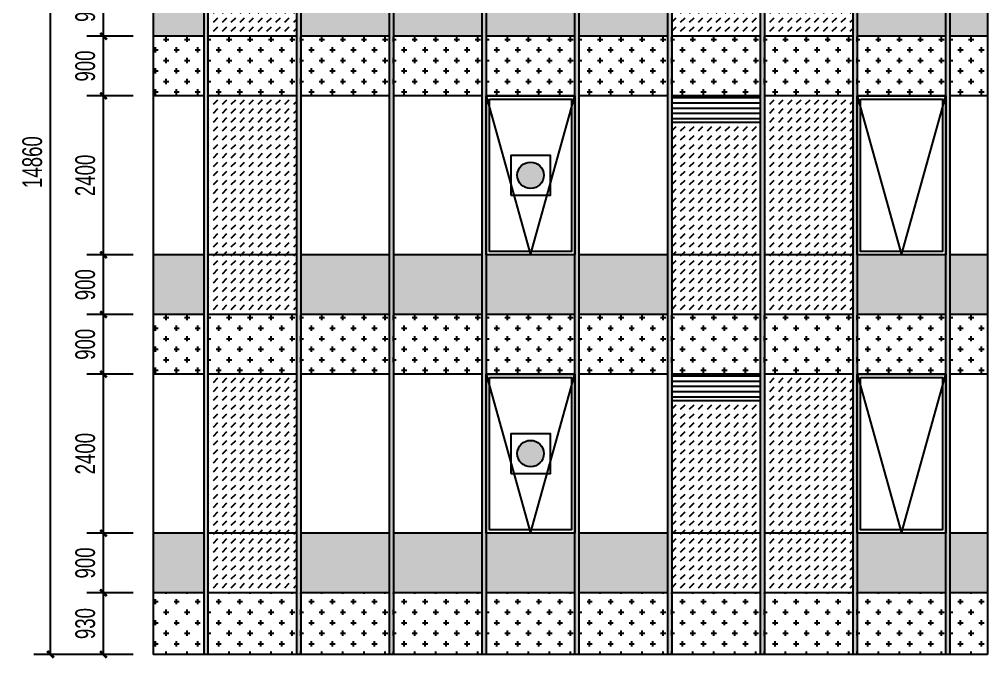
# Model space of a CAD drawing. Extents: x -3 to 440502, y -49243 to 59402.
# Drawn here: x 409580 to 424197, y 40764 to 50412 of the extents above; entities that cross this region are included whole.
import ezdxf

# ---------------------------------------------------------------- set-up
doc = ezdxf.new("R2010")
doc.units = 0
doc.header["$LTSCALE"] = 1000
doc.header["$MEASUREMENT"] = 0
for name, color, linetype in [('01-标注_尺寸', 124, 'Continuous'), ('05-填充_156', 156, 'Continuous'), ('05-填充_18', 18, 'Continuous'), ('05-填充_天正', 26, 'Continuous'), ('A-C_窗', 140, 'Continuous'), ('A-SE-MAT', 9, 'Continuous'), ('D_铝板', 181, 'Continuous'), ('E-立面', 255, 'Continuous')]:
    doc.layers.add(name, color=color, linetype=linetype)
doc.styles.add('_TCH_DIM_T3', font='ros.shx', dxfattribs={"width": 0.705882, "bigfont": 'jd.shx'})
doc.dimstyles.new('_TCH_ARCH&&100', dxfattribs={"dimtxt": 297.5, "dimasz": 100, "dimexe": 250, "dimexo": 300, "dimgap": 126.25, "dimtad": 1, "dimdec": 0, "dimzin": 0, "dimdsep": 46, "dimtxsty": '_TCH_DIM_T3', "dimblk": 'ARCHTICK', "dimcen": 0.09, "dimclrt": 7, "dimazin": 2, "dimtfac": 1, "dimtdec": 0, "dimtix": 1, "dimtmove": 2, "dimatfit": 3, "dimfxl": 0, "dimtolj": 1, "dimtzin": 0, "dimarcsym": 0})
pattern_1 = [(360, (431281.58, 75913.96), (158.75, 158.75), [79.375, -238.125]), (90, (431321.27, 75874.27), (-158.75, 158.75), [79.375, -238.125])]
pattern_2 = [(45, (431281.58, 75913.96), (4e-14, 134.70384), [95.25, -95.25])]
pattern_3 = [(360, (432681.58, 75913.96), (158.75, 158.75), [79.375, -238.125]), (90, (432721.27, 75874.27), (-158.75, 158.75), [79.375, -238.125])]
pattern_4 = [(360, (435481.58, 75913.96), (158.75, 158.75), [79.375, -238.125]), (90, (435521.27, 75874.27), (-158.75, 158.75), [79.375, -238.125])]
pattern_5 = [(360, (436881.58, 75913.96), (158.75, 158.75), [79.375, -238.125]), (90, (436921.27, 75874.27), (-158.75, 158.75), [79.375, -238.125])]
pattern_6 = [(360, (438281.58, 75913.96), (158.75, 158.75), [79.375, -238.125]), (90, (438321.27, 75874.27), (-158.75, 158.75), [79.375, -238.125])]
pattern_7 = [(360, (439681.58, 75913.96), (158.75, 158.75), [79.375, -238.125]), (90, (439721.27, 75874.27), (-158.75, 158.75), [79.375, -238.125])]
pattern_8 = [(360, (441081.58, 75913.96), (158.75, 158.75), [79.375, -238.125]), (90, (441121.27, 75874.27), (-158.75, 158.75), [79.375, -238.125])]
pattern_9 = [(360, (442481.58, 75913.96), (158.75, 158.75), [79.375, -238.125]), (90, (442521.27, 75874.27), (-158.75, 158.75), [79.375, -238.125])]
pattern_10 = [(360, (431281.58, 80113.96), (158.75, 158.75), [79.375, -238.125]), (90, (431321.27, 80074.27), (-158.75, 158.75), [79.375, -238.125])]
pattern_11 = [(45, (431281.58, 80113.96), (4e-14, 134.70384), [95.25, -95.25])]
pattern_12 = [(45, (431281.58, 84313.96), (4e-14, 134.70384), [95.25, -95.25])]

# ---------------------------------------------------------------- blocks, each defined once
blk = doc.blocks.new('A$C2DDF4F07')
at = {"layer": 'A-C_窗'}
for points in [[(0, 2400), (1340, 2400), (1340, 0), (0, 0)], [(50, 2350), (1290, 2350), (1290, 50), (50, 50)]]:
    blk.add_lwpolyline(points, close=True, dxfattribs=at)
blk.add_lwpolyline([(0, 2400), (670, 0), (1340, 2400)], dxfattribs=at)
blk = doc.blocks.new('*U26')
at = {"layer": '05-填充_18'}
h = blk.add_hatch(color=256, dxfattribs=at)
h.dxf.hatch_style = 1
h.paths.add_polyline_path([(60, -14550), (0, -14550), (0, 310), (60, 310)])
blk.add_lwpolyline([(60, -14550), (0, -14550), (0, 310), (60, 310)], close=True)
blk = doc.blocks.new('消防救援窗口标志')
at = {"layer": 'A-SE-MAT'}
h = blk.add_hatch(color=1, dxfattribs=at)
h.dxf.hatch_style = 1
edge = h.paths.add_edge_path()
edge.add_arc((1413360, -341824), 200, 0, 360)
at = {"layer": 'A-SE-MAT', "color": 1}
blk.add_lwpolyline([(1413060, -342124), (1413660, -342124), (1413660, -341524), (1413060, -341524)], close=True, dxfattribs=at)
blk.add_circle((1413360, -341824), 200, dxfattribs=at)
blk = doc.blocks.new('_ArchTick')
at = {"color": 0, "linetype": 'ByBlock', "const_width": 0.4}
blk.add_lwpolyline([(-0.5, -0.5), (0.5, 0.5)], dxfattribs=at)
blk = doc.blocks.new('*D900')
at = {"layer": '01-标注_尺寸', "color": 0, "lineweight": -2, "transparency": 16777216}
for p, q in [((411297, 41758), (410600, 41758)), ((410850, 40828), (410850, 41758)), ((411297, 40828), (410600, 40828))]:
    blk.add_line(p, q, dxfattribs=at)
at = {"layer": 'Defpoints', "color": 0, "transparency": 16777216}
for p in [(410850, 41758), (411597, 41758), (411597, 40828)]:
    blk.add_point(p, dxfattribs=at)
at = {"layer": '01-标注_尺寸', "color": 0, "lineweight": -2, "transparency": 16777216, "xscale": 100, "yscale": 100, "zscale": 100}
for p, rotation in [((410850, 41758), 90), ((410850, 40828), 270)]:
    blk.add_blockref('_ArchTick', p, dxfattribs=dict(at, rotation=rotation))
at = {"layer": '01-标注_尺寸', "color": 7, "transparency": 16777216, "insert": (410575, 41293), "char_height": 297.5, "attachment_point": 5, "rotation": 90, "style": '_TCH_DIM_T3'}
blk.add_mtext('\\A1;930', dxfattribs=at)
blk = doc.blocks.new('*D901')
at = {"layer": '01-标注_尺寸', "color": 0, "lineweight": -2, "transparency": 16777216}
for p, q in [((411297, 42658), (410600, 42658)), ((410850, 41758), (410850, 42658)), ((411297, 41758), (410600, 41758))]:
    blk.add_line(p, q, dxfattribs=at)
at = {"layer": 'Defpoints', "color": 0, "transparency": 16777216}
for p in [(410850, 42658), (411597, 42658), (411597, 41758)]:
    blk.add_point(p, dxfattribs=at)
at = {"layer": '01-标注_尺寸', "color": 0, "lineweight": -2, "transparency": 16777216, "xscale": 100, "yscale": 100, "zscale": 100}
for p, rotation in [((410850, 42658), 90), ((410850, 41758), 270)]:
    blk.add_blockref('_ArchTick', p, dxfattribs=dict(at, rotation=rotation))
at = {"layer": '01-标注_尺寸', "color": 7, "transparency": 16777216, "insert": (410575, 42208), "char_height": 297.5, "attachment_point": 5, "rotation": 90, "style": '_TCH_DIM_T3'}
blk.add_mtext('\\A1;900', dxfattribs=at)
blk = doc.blocks.new('*D902')
at = {"layer": '01-标注_尺寸', "color": 0, "lineweight": -2, "transparency": 16777216}
for p, q in [((411297, 45058), (410600, 45058)), ((410850, 42658), (410850, 45058)), ((411297, 42658), (410600, 42658))]:
    blk.add_line(p, q, dxfattribs=at)
at = {"layer": 'Defpoints', "color": 0, "transparency": 16777216}
for p in [(410850, 45058), (411597, 45058), (411597, 42658)]:
    blk.add_point(p, dxfattribs=at)
at = {"layer": '01-标注_尺寸', "color": 0, "lineweight": -2, "transparency": 16777216, "xscale": 100, "yscale": 100, "zscale": 100}
for p, rotation in [((410850, 45058), 90), ((410850, 42658), 270)]:
    blk.add_blockref('_ArchTick', p, dxfattribs=dict(at, rotation=rotation))
at = {"layer": '01-标注_尺寸', "color": 7, "transparency": 16777216, "insert": (410575, 43858), "char_height": 297.5, "attachment_point": 5, "rotation": 90, "style": '_TCH_DIM_T3'}
blk.add_mtext('\\A1;2400', dxfattribs=at)
blk = doc.blocks.new('*D903')
at = {"layer": '01-标注_尺寸', "color": 0, "lineweight": -2, "transparency": 16777216}
for p, q in [((411297, 45958), (410600, 45958)), ((410850, 45058), (410850, 45958)), ((411297, 45058), (410600, 45058))]:
    blk.add_line(p, q, dxfattribs=at)
at = {"layer": 'Defpoints', "color": 0, "transparency": 16777216}
for p in [(410850, 45958), (411597, 45958), (411597, 45058)]:
    blk.add_point(p, dxfattribs=at)
at = {"layer": '01-标注_尺寸', "color": 0, "lineweight": -2, "transparency": 16777216, "xscale": 100, "yscale": 100, "zscale": 100}
for p, rotation in [((410850, 45958), 90), ((410850, 45058), 270)]:
    blk.add_blockref('_ArchTick', p, dxfattribs=dict(at, rotation=rotation))
at = {"layer": '01-标注_尺寸', "color": 7, "transparency": 16777216, "insert": (410575, 45508), "char_height": 297.5, "attachment_point": 5, "rotation": 90, "style": '_TCH_DIM_T3'}
blk.add_mtext('\\A1;900', dxfattribs=at)
blk = doc.blocks.new('*D904')
at = {"layer": '01-标注_尺寸', "color": 0, "lineweight": -2, "transparency": 16777216}
for p, q in [((411297, 46858), (410600, 46858)), ((410850, 45958), (410850, 46858)), ((411297, 45958), (410600, 45958))]:
    blk.add_line(p, q, dxfattribs=at)
at = {"layer": 'Defpoints', "color": 0, "transparency": 16777216}
for p in [(410850, 46858), (411597, 46858), (411597, 45958)]:
    blk.add_point(p, dxfattribs=at)
at = {"layer": '01-标注_尺寸', "color": 0, "lineweight": -2, "transparency": 16777216, "xscale": 100, "yscale": 100, "zscale": 100}
for p, rotation in [((410850, 46858), 90), ((410850, 45958), 270)]:
    blk.add_blockref('_ArchTick', p, dxfattribs=dict(at, rotation=rotation))
at = {"layer": '01-标注_尺寸', "color": 7, "transparency": 16777216, "insert": (410575, 46408), "char_height": 297.5, "attachment_point": 5, "rotation": 90, "style": '_TCH_DIM_T3'}
blk.add_mtext('\\A1;900', dxfattribs=at)
blk = doc.blocks.new('*D905')
at = {"layer": '01-标注_尺寸', "color": 0, "lineweight": -2, "transparency": 16777216}
for p, q in [((411297, 49258), (410600, 49258)), ((410850, 46858), (410850, 49258)), ((411297, 46858), (410600, 46858))]:
    blk.add_line(p, q, dxfattribs=at)
at = {"layer": 'Defpoints', "color": 0, "transparency": 16777216}
for p in [(410850, 49258), (411597, 49258), (411597, 46858)]:
    blk.add_point(p, dxfattribs=at)
at = {"layer": '01-标注_尺寸', "color": 0, "lineweight": -2, "transparency": 16777216, "xscale": 100, "yscale": 100, "zscale": 100}
for p, rotation in [((410850, 49258), 90), ((410850, 46858), 270)]:
    blk.add_blockref('_ArchTick', p, dxfattribs=dict(at, rotation=rotation))
at = {"layer": '01-标注_尺寸', "color": 7, "transparency": 16777216, "insert": (410575, 48058), "char_height": 297.5, "attachment_point": 5, "rotation": 90, "style": '_TCH_DIM_T3'}
blk.add_mtext('\\A1;2400', dxfattribs=at)
blk = doc.blocks.new('*D906')
at = {"layer": '01-标注_尺寸', "color": 0, "lineweight": -2, "transparency": 16777216}
for p, q in [((411297, 50158), (410600, 50158)), ((410850, 49258), (410850, 50158)), ((411297, 49258), (410600, 49258))]:
    blk.add_line(p, q, dxfattribs=at)
at = {"layer": 'Defpoints', "color": 0, "transparency": 16777216}
for p in [(410850, 50158), (411597, 50158), (411597, 49258)]:
    blk.add_point(p, dxfattribs=at)
at = {"layer": '01-标注_尺寸', "color": 0, "lineweight": -2, "transparency": 16777216, "xscale": 100, "yscale": 100, "zscale": 100}
for p, rotation in [((410850, 50158), 90), ((410850, 49258), 270)]:
    blk.add_blockref('_ArchTick', p, dxfattribs=dict(at, rotation=rotation))
at = {"layer": '01-标注_尺寸', "color": 7, "transparency": 16777216, "insert": (410575, 49708), "char_height": 297.5, "attachment_point": 5, "rotation": 90, "style": '_TCH_DIM_T3'}
blk.add_mtext('\\A1;900', dxfattribs=at)
blk = doc.blocks.new('*D907')
at = {"layer": '01-标注_尺寸', "color": 0, "lineweight": -2, "transparency": 16777216}
for p, q in [((411297, 51058), (410600, 51058)), ((410850, 50158), (410850, 51058)), ((411297, 50158), (410600, 50158))]:
    blk.add_line(p, q, dxfattribs=at)
at = {"layer": 'Defpoints', "color": 0, "transparency": 16777216}
for p in [(410850, 51058), (411597, 51058), (411597, 50158)]:
    blk.add_point(p, dxfattribs=at)
at = {"layer": '01-标注_尺寸', "color": 0, "lineweight": -2, "transparency": 16777216, "xscale": 100, "yscale": 100, "zscale": 100}
for p, rotation in [((410850, 51058), 90), ((410850, 50158), 270)]:
    blk.add_blockref('_ArchTick', p, dxfattribs=dict(at, rotation=rotation))
at = {"layer": '01-标注_尺寸', "color": 7, "transparency": 16777216, "insert": (410575, 50608), "char_height": 297.5, "attachment_point": 5, "rotation": 90, "style": '_TCH_DIM_T3'}
blk.add_mtext('\\A1;900', dxfattribs=at)
blk = doc.blocks.new('*D912')
at = {"layer": '01-标注_尺寸', "color": 0, "lineweight": -2, "transparency": 16777216}
for p, q in [((411190, 55688), (409800, 55688)), ((410050, 40828), (410050, 55688)), ((411190, 40828), (409800, 40828))]:
    blk.add_line(p, q, dxfattribs=at)
at = {"layer": 'Defpoints', "color": 0, "transparency": 16777216}
for p in [(410050, 55688), (411490, 55688), (411490, 40828)]:
    blk.add_point(p, dxfattribs=at)
at = {"layer": '01-标注_尺寸', "color": 0, "lineweight": -2, "transparency": 16777216, "xscale": 100, "yscale": 100, "zscale": 100}
for p, rotation in [((410050, 55688), 90), ((410050, 40828), 270)]:
    blk.add_blockref('_ArchTick', p, dxfattribs=dict(at, rotation=rotation))
at = {"layer": '01-标注_尺寸', "color": 7, "transparency": 16777216, "insert": (409775, 48258), "char_height": 297.5, "attachment_point": 5, "rotation": 90, "style": '_TCH_DIM_T3'}
blk.add_mtext('\\A1;14860', dxfattribs=at)

msp = doc.modelspace()

# ---------------------------------------------------------------- hatches: boundary and pattern name
at = {"layer": '05-填充_156'}
h = msp.add_hatch(dxfattribs=at)
h.set_pattern_fill('DASH', color=256, scale=100, angle=135)
h.set_pattern_definition([(45, (422881.58, 84313.96), (4e-14, 134.70384), [95.25, -95.25])])
h.paths.add_polyline_path([(413767.3, 53458.2), (412427.3, 53458.2), (412427.3, 50158.2), (413767.3, 50158.2)])
h = msp.add_hatch(dxfattribs=at)
h.set_pattern_fill('DASH', color=256, scale=100, angle=135)
h.set_pattern_definition(pattern_12)
h.paths.add_polyline_path([(422167.3, 53458.2), (420827.3, 53458.2), (420827.3, 50158.2), (422167.3, 50158.2)])
h = msp.add_hatch(dxfattribs=at)
h.set_pattern_fill('DASH', color=256, scale=100, angle=135)
h.set_pattern_definition(pattern_12)
h.paths.add_polyline_path([(420767.3, 53058.2), (419427.3, 53058.2), (419427.3, 50158.2), (420767.3, 50158.2)])
h = msp.add_hatch(dxfattribs=at)
h.set_pattern_fill('CROSS', color=136, scale=100, angle=90)
h.set_pattern_definition(pattern_10)
h.paths.add_polyline_path([(412367.3, 50158.2), (411597.3, 50158.2), (411597.3, 49258.2), (412367.3, 49258.2)])
h = msp.add_hatch(dxfattribs=at)
h.set_pattern_fill('CROSS', color=136, scale=100, angle=90)
h.set_pattern_definition(pattern_10)
h.paths.add_polyline_path([(413767.3, 50158.2), (412427.3, 50158.2), (412427.3, 49258.2), (413767.3, 49258.2)])
h = msp.add_hatch(dxfattribs=at)
h.set_pattern_fill('CROSS', color=136, scale=100, angle=90)
h.set_pattern_definition([(360, (432681.58, 80113.96), (158.75, 158.75), [79.375, -238.125]), (90, (432721.27, 80074.27), (-158.75, 158.75), [79.375, -238.125])])
h.paths.add_polyline_path([(415167.3, 50158.2), (413827.3, 50158.2), (413827.3, 49258.2), (415167.3, 49258.2)])
h = msp.add_hatch(dxfattribs=at)
h.set_pattern_fill('CROSS', color=136, scale=100, angle=90)
h.set_pattern_definition([(360, (434081.58, 80113.96), (158.75, 158.75), [79.375, -238.125]), (90, (434121.27, 80074.27), (-158.75, 158.75), [79.375, -238.125])])
h.paths.add_polyline_path([(416567.3, 50158.2), (415227.3, 50158.2), (415227.3, 49258.2), (416567.3, 49258.2)])
h = msp.add_hatch(dxfattribs=at)
h.set_pattern_fill('CROSS', color=136, scale=100, angle=90)
h.set_pattern_definition([(360, (435481.58, 80113.96), (158.75, 158.75), [79.375, -238.125]), (90, (435521.27, 80074.27), (-158.75, 158.75), [79.375, -238.125])])
h.paths.add_polyline_path([(417967.3, 50158.2), (416627.3, 50158.2), (416627.3, 49258.2), (417967.3, 49258.2)])
h = msp.add_hatch(dxfattribs=at)
h.set_pattern_fill('CROSS', color=136, scale=100, angle=90)
h.set_pattern_definition([(360, (436881.58, 80113.96), (158.75, 158.75), [79.375, -238.125]), (90, (436921.27, 80074.27), (-158.75, 158.75), [79.375, -238.125])])
h.paths.add_polyline_path([(419367.3, 50158.2), (418027.3, 50158.2), (418027.3, 49258.2), (419367.3, 49258.2)])
h = msp.add_hatch(dxfattribs=at)
h.set_pattern_fill('CROSS', color=136, scale=100, angle=90)
h.set_pattern_definition([(360, (438281.58, 80113.96), (158.75, 158.75), [79.375, -238.125]), (90, (438321.27, 80074.27), (-158.75, 158.75), [79.375, -238.125])])
h.paths.add_polyline_path([(420767.3, 50158.2), (419427.3, 50158.2), (419427.3, 49258.2), (420767.3, 49258.2)])
h = msp.add_hatch(dxfattribs=at)
h.set_pattern_fill('CROSS', color=136, scale=100, angle=90)
h.set_pattern_definition([(360, (439681.58, 80113.96), (158.75, 158.75), [79.375, -238.125]), (90, (439721.27, 80074.27), (-158.75, 158.75), [79.375, -238.125])])
h.paths.add_polyline_path([(422167.3, 50158.2), (420827.3, 50158.2), (420827.3, 49258.2), (422167.3, 49258.2)])
h = msp.add_hatch(dxfattribs=at)
h.set_pattern_fill('CROSS', color=136, scale=100, angle=90)
h.set_pattern_definition([(360, (441081.58, 80113.96), (158.75, 158.75), [79.375, -238.125]), (90, (441121.27, 80074.27), (-158.75, 158.75), [79.375, -238.125])])
h.paths.add_polyline_path([(423567.3, 50158.2), (422227.3, 50158.2), (422227.3, 49258.2), (423567.3, 49258.2)])
h = msp.add_hatch(dxfattribs=at)
h.set_pattern_fill('CROSS', color=136, scale=100, angle=90)
h.set_pattern_definition([(360, (442481.58, 80113.96), (158.75, 158.75), [79.375, -238.125]), (90, (442521.27, 80074.27), (-158.75, 158.75), [79.375, -238.125])])
h.paths.add_polyline_path([(424197.3, 50158.2), (423627.3, 50158.2), (423627.3, 49258.2), (424197.3, 49258.2)])
h = msp.add_hatch(dxfattribs=at)
h.set_pattern_fill('DASH', color=256, scale=100, angle=135)
h.set_pattern_definition([(45, (422881.58, 80113.96), (4e-14, 134.70384), [95.25, -95.25])])
h.paths.add_polyline_path([(413767.3, 49258.2), (412427.3, 49258.2), (412427.3, 45958.2), (413767.3, 45958.2)])
h = msp.add_hatch(dxfattribs=at)
h.set_pattern_fill('DASH', color=256, scale=100, angle=135)
h.set_pattern_definition(pattern_11)
h.paths.add_polyline_path([(422167.3, 49258.2), (420827.3, 49258.2), (420827.3, 45958.2), (422167.3, 45958.2)])
h = msp.add_hatch(dxfattribs=at)
h.set_pattern_fill('DASH', color=256, scale=100, angle=135)
h.set_pattern_definition(pattern_11)
h.paths.add_polyline_path([(420767.3, 48858.2), (419427.3, 48858.2), (419427.3, 45958.2), (420767.3, 45958.2)])
h = msp.add_hatch(dxfattribs=at)
h.set_pattern_fill('CROSS', color=136, scale=100, angle=90)
h.set_pattern_definition(pattern_1)
h.paths.add_polyline_path([(412367.3, 45958.2), (411597.3, 45958.2), (411597.3, 45058.2), (412367.3, 45058.2)])
h = msp.add_hatch(dxfattribs=at)
h.set_pattern_fill('CROSS', color=136, scale=100, angle=90)
h.set_pattern_definition(pattern_1)
h.paths.add_polyline_path([(412427.3, 45958.2), (412427.3, 45058.2), (413767.3, 45058.2), (413767.3, 45958.2)])
h = msp.add_hatch(dxfattribs=at)
h.set_pattern_fill('CROSS', color=136, scale=100, angle=90)
h.set_pattern_definition(pattern_3)
h.paths.add_polyline_path([(415167.3, 45958.2), (413827.3, 45958.2), (413827.3, 45058.2), (415167.3, 45058.2)])
h = msp.add_hatch(dxfattribs=at)
h.set_pattern_fill('CROSS', color=136, scale=100, angle=90)
h.set_pattern_definition([(360, (434081.58, 75913.96), (158.75, 158.75), [79.375, -238.125]), (90, (434121.27, 75874.27), (-158.75, 158.75), [79.375, -238.125])])
h.paths.add_polyline_path([(416567.3, 45958.2), (415227.3, 45958.2), (415227.3, 45058.2), (416567.3, 45058.2)])
h = msp.add_hatch(dxfattribs=at)
h.set_pattern_fill('CROSS', color=136, scale=100, angle=90)
h.set_pattern_definition(pattern_4)
h.paths.add_polyline_path([(417967.3, 45958.2), (416627.3, 45958.2), (416627.3, 45058.2), (417967.3, 45058.2)])
h = msp.add_hatch(dxfattribs=at)
h.set_pattern_fill('CROSS', color=136, scale=100, angle=90)
h.set_pattern_definition(pattern_5)
h.paths.add_polyline_path([(419367.3, 45958.2), (418027.3, 45958.2), (418027.3, 45058.2), (419367.3, 45058.2)])
h = msp.add_hatch(dxfattribs=at)
h.set_pattern_fill('CROSS', color=136, scale=100, angle=90)
h.set_pattern_definition(pattern_6)
h.paths.add_polyline_path([(420767.3, 45958.2), (419427.3, 45958.2), (419427.3, 45058.2), (420767.3, 45058.2)])
h = msp.add_hatch(dxfattribs=at)
h.set_pattern_fill('CROSS', color=136, scale=100, angle=90)
h.set_pattern_definition(pattern_7)
h.paths.add_polyline_path([(422167.3, 45958.2), (420827.3, 45958.2), (420827.3, 45058.2), (422167.3, 45058.2)])
h = msp.add_hatch(dxfattribs=at)
h.set_pattern_fill('CROSS', color=136, scale=100, angle=90)
h.set_pattern_definition(pattern_8)
h.paths.add_polyline_path([(423567.3, 45958.2), (422227.3, 45958.2), (422227.3, 45058.2), (423567.3, 45058.2)])
h = msp.add_hatch(dxfattribs=at)
h.set_pattern_fill('CROSS', color=136, scale=100, angle=90)
h.set_pattern_definition(pattern_9)
h.paths.add_polyline_path([(424197.3, 45958.2), (423627.3, 45958.2), (423627.3, 45058.2), (424197.3, 45058.2)])
h = msp.add_hatch(dxfattribs=at)
h.set_pattern_fill('DASH', color=256, scale=100, angle=135)
h.set_pattern_definition([(45, (422881.58, 75913.96), (4e-14, 134.70384), [95.25, -95.25])])
h.paths.add_polyline_path([(413767.3, 45058.2), (412427.3, 45058.2), (412427.3, 41758.2), (413767.3, 41758.2)])
h = msp.add_hatch(dxfattribs=at)
h.set_pattern_fill('DASH', color=256, scale=100, angle=135)
h.set_pattern_definition(pattern_2)
h.paths.add_polyline_path([(422167.3, 45058.2), (420827.3, 45058.2), (420827.3, 41758.2), (422167.3, 41758.2)])
h = msp.add_hatch(dxfattribs=at)
h.set_pattern_fill('DASH', color=256, scale=100, angle=135)
h.set_pattern_definition(pattern_2)
h.paths.add_polyline_path([(420767.3, 44658.2), (419427.3, 44658.2), (419427.3, 41758.2), (420767.3, 41758.2)])
h = msp.add_hatch(dxfattribs=at)
h.set_pattern_fill('CROSS', color=136, scale=100, angle=90)
h.set_pattern_definition(pattern_1)
h.paths.add_polyline_path([(412367.3, 41758.2), (411597.3, 41758.2), (411597.3, 40828.2), (412367.3, 40828.2)])
h = msp.add_hatch(dxfattribs=at)
h.set_pattern_fill('CROSS', color=136, scale=100, angle=90)
h.set_pattern_definition(pattern_1)
h.paths.add_polyline_path([(412427.3, 41758.2), (412427.3, 40828.2), (413767.3, 40828.2), (413767.3, 41758.2)])
h = msp.add_hatch(dxfattribs=at)
h.set_pattern_fill('CROSS', color=136, scale=100, angle=90)
h.set_pattern_definition(pattern_3)
h.paths.add_polyline_path([(415167.3, 41758.2), (413827.3, 41758.2), (413827.3, 40828.2), (415167.3, 40828.2)])
h = msp.add_hatch(dxfattribs=at)
h.set_pattern_fill('CROSS', color=136, scale=100, angle=90)
h.set_pattern_definition([(360, (434081.58, 75913.96), (158.75, 158.75), [79.375, -238.125]), (90, (434121.27, 75874.27), (-158.75, 158.75), [79.375, -238.125])])
h.paths.add_polyline_path([(416567.3, 41758.2), (415227.3, 41758.2), (415227.3, 40828.2), (416567.3, 40828.2)])
h = msp.add_hatch(dxfattribs=at)
h.set_pattern_fill('CROSS', color=136, scale=100, angle=90)
h.set_pattern_definition(pattern_4)
h.paths.add_polyline_path([(417967.3, 41758.2), (416627.3, 41758.2), (416627.3, 40828.2), (417967.3, 40828.2)])
h = msp.add_hatch(dxfattribs=at)
h.set_pattern_fill('CROSS', color=136, scale=100, angle=90)
h.set_pattern_definition(pattern_5)
h.paths.add_polyline_path([(419367.3, 41758.2), (418027.3, 41758.2), (418027.3, 40828.2), (419367.3, 40828.2)])
h = msp.add_hatch(dxfattribs=at)
h.set_pattern_fill('CROSS', color=136, scale=100, angle=90)
h.set_pattern_definition(pattern_6)
h.paths.add_polyline_path([(420767.3, 41758.2), (419427.3, 41758.2), (419427.3, 40828.2), (420767.3, 40828.2)])
h = msp.add_hatch(dxfattribs=at)
h.set_pattern_fill('CROSS', color=136, scale=100, angle=90)
h.set_pattern_definition(pattern_7)
h.paths.add_polyline_path([(422167.3, 41758.2), (420827.3, 41758.2), (420827.3, 40828.2), (422167.3, 40828.2)])
h = msp.add_hatch(dxfattribs=at)
h.set_pattern_fill('CROSS', color=136, scale=100, angle=90)
h.set_pattern_definition(pattern_8)
h.paths.add_polyline_path([(423567.3, 41758.2), (422227.3, 41758.2), (422227.3, 40828.2), (423567.3, 40828.2)])
h = msp.add_hatch(dxfattribs=at)
h.set_pattern_fill('CROSS', color=136, scale=100, angle=90)
h.set_pattern_definition(pattern_9)
h.paths.add_polyline_path([(424197.3, 41758.2), (423627.3, 41758.2), (423627.3, 40828.2), (424197.3, 40828.2)])
at = {"layer": '05-填充_天正'}
h = msp.add_hatch(dxfattribs=at)
h.set_pattern_fill('AR-CONC', color=256, scale=200)
h.set_pattern_definition([(50, (0, 0), (364.36934, -31.87817), [38.1, -419.1]), (355, (0, 0), (-70.48565, 382.1133), [30.48, -335.28]), (100.451, (30.36, -2.66), (293.885, 350.23338), [32.38, -356.18]), (46.1842, (0, 101.6), (542.1581, -84.08466), [57.15, -628.65]), (96.6356, (45.2, 94.6), (474.8085, 494.8511), [48.57, -534.27]), (351.184, (0, 101.6), (474.8092, 494.8502), [45.72, -502.92]), (21, (50.8, 76.2), (303.22976, -204.53104), [38.1, -419.1]), (326, (50.8, 76.2), (123.60406, 368.37593), [30.48, -335.28]), (71.4514, (76.07, 59.16), (426.83298, 163.84572), [32.38, -356.18]), (37.5, (0, 0), (6.177207, 169.110078), [0, -331.216, 0, -340.36, 0, -336.55]), (7.5, (0, 0), (133.639325, 200.36115), [0, -194.056, 0, -323.596, 0, -128.27]), (327.5, (-113.28, 0), (271.18119, -11.45749), [0, -127, 0, -396.24, 0, -525.78]), (317.5, (-164.08, 0), (296.25836, 50.85298), [0, -165.1, 0, -263.144, 0, -373.38])])
h.paths.add_polyline_path([(423627.3, 51058.2), (424197.3, 51058.2), (424197.3, 50158.2), (423627.3, 50158.2)])
h.paths.add_polyline_path([(422227.3, 50158.2), (423567.3, 50158.2), (423567.3, 51058.2), (422227.3, 51058.2)])
h.paths.add_polyline_path([(418027.3, 50158.2), (419367.3, 50158.2), (419367.3, 51058.2), (418027.3, 51058.2)])
h.paths.add_polyline_path([(416627.3, 50158.2), (417967.3, 50158.2), (417967.3, 51058.2), (416627.3, 51058.2)])
h.paths.add_polyline_path([(415227.3, 50158.2), (416567.3, 50158.2), (416567.3, 51058.2), (415227.3, 51058.2)])
h.paths.add_polyline_path([(413827.3, 50158.2), (415167.3, 50158.2), (415167.3, 51058.2), (413827.3, 51058.2)])
h.paths.add_polyline_path([(411597.3, 50158.2), (412367.3, 50158.2), (412367.3, 51058.2), (411597.3, 51058.2)])
h.paths.add_polyline_path([(423627.3, 46858.2), (424197.3, 46858.2), (424197.3, 45958.2), (423627.3, 45958.2)])
h.paths.add_polyline_path([(422227.3, 45958.2), (423567.3, 45958.2), (423567.3, 46858.2), (422227.3, 46858.2)])
h.paths.add_polyline_path([(418027.3, 45958.2), (419367.3, 45958.2), (419367.3, 46858.2), (418027.3, 46858.2)])
h.paths.add_polyline_path([(416627.3, 45958.2), (417967.3, 45958.2), (417967.3, 46858.2), (416627.3, 46858.2)])
h.paths.add_polyline_path([(415227.3, 45958.2), (416567.3, 45958.2), (416567.3, 46858.2), (415227.3, 46858.2)])
h.paths.add_polyline_path([(413827.3, 45958.2), (415167.3, 45958.2), (415167.3, 46858.2), (413827.3, 46858.2)])
h.paths.add_polyline_path([(411597.3, 45958.2), (412367.3, 45958.2), (412367.3, 46858.2), (411597.3, 46858.2)])
h.paths.add_polyline_path([(423627.3, 42658.2), (424197.3, 42658.2), (424197.3, 41758.2), (423627.3, 41758.2)])
h.paths.add_polyline_path([(422227.3, 41758.2), (423567.3, 41758.2), (423567.3, 42658.2), (422227.3, 42658.2)])
h.paths.add_polyline_path([(418027.3, 41758.2), (419367.3, 41758.2), (419367.3, 42658.2), (418027.3, 42658.2)])
h.paths.add_polyline_path([(416627.3, 41758.2), (417967.3, 41758.2), (417967.3, 42658.2), (416627.3, 42658.2)])
h.paths.add_polyline_path([(415227.3, 41758.2), (416567.3, 41758.2), (416567.3, 42658.2), (415227.3, 42658.2)])
h.paths.add_polyline_path([(413827.3, 41758.2), (415167.3, 41758.2), (415167.3, 42658.2), (413827.3, 42658.2)])
h.paths.add_polyline_path([(411597.3, 41758.2), (412367.3, 41758.2), (412367.3, 42658.2), (411597.3, 42658.2)])
at = {"layer": 'A-C_窗'}
h = msp.add_hatch(dxfattribs=at)
h.set_pattern_fill('ANSI31', color=256, scale=50, angle=315)
h.set_pattern_definition([(0, (777785.455, -101738.03), (2e-14, 79.375), [])])
h.paths.add_polyline_path([(420767.3, 49258.2), (419427.3, 49258.2), (419427.3, 48858.2), (420767.3, 48858.2)])
h = msp.add_hatch(dxfattribs=at)
h.set_pattern_fill('ANSI31', color=256, scale=50, angle=315)
h.set_pattern_definition([(0, (777785.455, -105938.03), (2e-14, 79.375), [])])
h.paths.add_polyline_path([(420767.3, 45058.2), (419427.3, 45058.2), (419427.3, 44658.2), (420767.3, 44658.2)])

# ---------------------------------------------------------------- linework, layer by layer
for points in [[(412367.3, 50158.2), (411597.3, 50158.2)], [(413767.3, 50158.2), (412427.3, 50158.2)], [(415167.3, 50158.2), (413827.3, 50158.2)], [(416567.3, 50158.2), (415227.3, 50158.2)], [(417967.3, 50158.2), (416627.3, 50158.2)], [(419367.3, 50158.2), (418027.3, 50158.2)], [(420767.3, 50158.2), (419427.3, 50158.2)], [(422167.3, 50158.2), (420827.3, 50158.2)], [(423567.3, 50158.2), (422227.3, 50158.2)], [(424197.3, 50158.2), (423627.3, 50158.2)], [(412367.3, 49258.2), (411597.3, 49258.2)], [(413767.3, 49258.2), (412427.3, 49258.2)], [(415167.3, 49258.2), (413827.3, 49258.2)], [(416567.3, 49258.2), (415227.3, 49258.2)], [(417967.3, 49258.2), (416627.3, 49258.2)], [(419367.3, 49258.2), (418027.3, 49258.2)], [(420767.3, 49258.2), (419427.3, 49258.2)], [(422167.3, 49258.2), (420827.3, 49258.2)], [(423567.3, 49258.2), (422227.3, 49258.2)], [(424197.3, 49258.2), (423627.3, 49258.2)], [(419427.3, 48858.2), (420767.3, 48858.2)], [(412367.3, 46858.2), (411597.3, 46858.2)], [(413767.3, 46858.2), (412427.3, 46858.2)], [(415167.3, 46858.2), (413827.3, 46858.2)], [(416567.3, 46858.2), (415227.3, 46858.2)], [(419367.3, 46858.2), (418027.3, 46858.2)], [(420767.3, 46858.2), (419427.3, 46858.2)], [(422167.3, 46858.2), (420827.3, 46858.2)], [(423567.3, 46858.2), (422227.3, 46858.2)], [(424197.3, 46858.2), (423627.3, 46858.2)], [(412367.3, 45958.2), (411597.3, 45958.2)], [(413767.3, 45958.2), (412427.3, 45958.2)], [(415167.3, 45958.2), (413827.3, 45958.2)], [(416567.3, 45958.2), (415227.3, 45958.2)], [(417967.3, 45958.2), (416627.3, 45958.2)], [(419367.3, 45958.2), (418027.3, 45958.2)], [(420767.3, 45958.2), (419427.3, 45958.2)], [(422167.3, 45958.2), (420827.3, 45958.2)], [(423567.3, 45958.2), (422227.3, 45958.2)], [(424197.3, 45958.2), (423627.3, 45958.2)], [(412367.3, 45058.2), (411597.3, 45058.2)], [(413767.3, 45058.2), (412427.3, 45058.2)], [(415167.3, 45058.2), (413827.3, 45058.2)], [(416567.3, 45058.2), (415227.3, 45058.2)], [(417967.3, 45058.2), (416627.3, 45058.2)], [(419367.3, 45058.2), (418027.3, 45058.2)], [(420767.3, 45058.2), (419427.3, 45058.2)], [(422167.3, 45058.2), (420827.3, 45058.2)], [(423567.3, 45058.2), (422227.3, 45058.2)], [(424197.3, 45058.2), (423627.3, 45058.2)], [(419427.3, 44658.2), (420767.3, 44658.2)], [(412367.3, 42658.2), (411597.3, 42658.2)], [(413767.3, 42658.2), (412427.3, 42658.2)], [(415167.3, 42658.2), (413827.3, 42658.2)], [(416567.3, 42658.2), (415227.3, 42658.2)], [(419367.3, 42658.2), (418027.3, 42658.2)], [(420767.3, 42658.2), (419427.3, 42658.2)], [(422167.3, 42658.2), (420827.3, 42658.2)], [(423567.3, 42658.2), (422227.3, 42658.2)], [(424197.3, 42658.2), (423627.3, 42658.2)], [(412367.3, 41758.2), (411597.3, 41758.2)], [(413767.3, 41758.2), (412427.3, 41758.2)], [(415167.3, 41758.2), (413827.3, 41758.2)], [(416567.3, 41758.2), (415227.3, 41758.2)], [(417967.3, 41758.2), (416627.3, 41758.2)], [(419367.3, 41758.2), (418027.3, 41758.2)], [(420767.3, 41758.2), (419427.3, 41758.2)], [(422167.3, 41758.2), (420827.3, 41758.2)], [(423567.3, 41758.2), (422227.3, 41758.2)], [(424197.3, 41758.2), (423627.3, 41758.2)]]:
    msp.add_lwpolyline(points, dxfattribs=at)
at = {"layer": 'E-立面'}
for p, q in [((411597.3, 55688.2), (411597.3, 40828.2)), ((424197.3, 55688.2), (424197.3, 40828.2)), ((424197.3, 40828.2), (411597.3, 40828.2))]:
    msp.add_line(p, q, dxfattribs=at)

# ---------------------------------------------------------------- block references
at = {"layer": 'A-C_窗'}
for p in [(416627.3, 46858.2), (422227.3, 46858.2), (416627.3, 42658.2), (422227.3, 42658.2)]:
    msp.add_blockref('A$C2DDF4F07', p, dxfattribs=at)
at = {"layer": 'A-SE-MAT'}
for p in [(-996062.8, 389882.5), (-996062.8, 385682.5)]:
    msp.add_blockref('消防救援窗口标志', p, dxfattribs=at)
at = {"layer": 'D_铝板'}
for p in [(412367.3, 55378.3), (413767.3, 55378.3), (415167.3, 55378.3), (416567.3, 55378.3), (417967.3, 55378.3), (419367.3, 55378.3), (420767.3, 55378.3), (422167.3, 55378.3), (423567.3, 55378.3)]:
    msp.add_blockref('*U26', p, dxfattribs=at)

# ---------------------------------------------------------------- dimensions: what is measured, and where the dimension line sits
at = {"layer": '01-标注_尺寸'}
for p1, p2, distance, picture, middle in [((411490, 40828.2), (411490, 55688.2), 1440.1, '*D912', (409774.9, 48258.2)), ((411597.3, 50158.2), (411597.3, 51058.2), 747.4, '*D907', (410574.9, 50608.2)), ((411597.3, 49258.2), (411597.3, 50158.2), 747.4, '*D906', (410574.9, 49708.2)), ((411597.3, 46858.2), (411597.3, 49258.2), 747.4, '*D905', (410574.9, 48058.2)), ((411597.3, 45958.2), (411597.3, 46858.2), 747.4, '*D904', (410574.9, 46408.2)), ((411597.3, 45058.2), (411597.3, 45958.2), 747.4, '*D903', (410574.9, 45508.2)), ((411597.3, 42658.2), (411597.3, 45058.2), 747.4, '*D902', (410574.9, 43858.2)), ((411597.3, 41758.2), (411597.3, 42658.2), 747.4, '*D901', (410574.9, 42208.2)), ((411597.3, 40828.2), (411597.3, 41758.2), 747.4, '*D900', (410574.9, 41293.2))]:
    dim = msp.add_aligned_dim(p1=p1, p2=p2, distance=distance, dimstyle='_TCH_ARCH&&100', dxfattribs=at)
    dim.commit()
    dim.dimension.update_dxf_attribs({"geometry": picture, "text_midpoint": middle})

doc.saveas('drawing.dxf')
